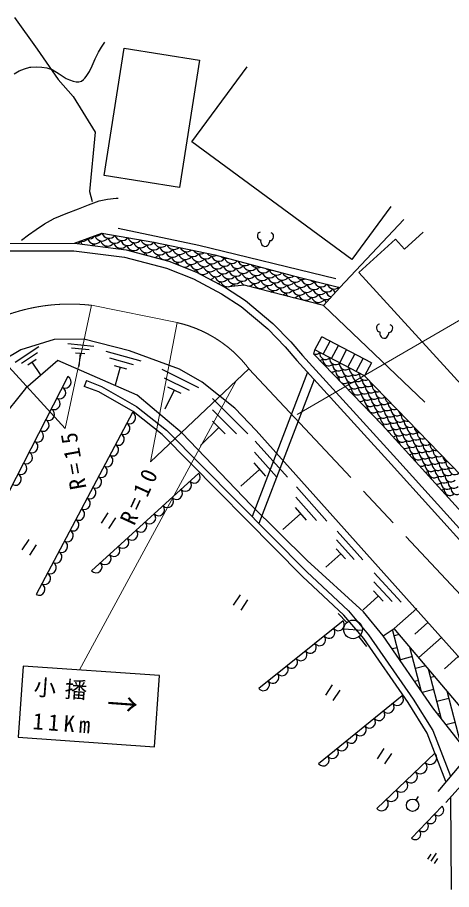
# Model space of a CAD drawing. Units: millimetres, scale not verified. Extents: x 40000 to 680000, y 20000 to 380000.
# Drawn here: x 119724 to 154658, y 265989 to 336265 of the extents above; entities that cross this region are included whole.
import ezdxf
from ezdxf.enums import TextEntityAlignment as Align

# ---------------------------------------------------------------- set-up
doc = ezdxf.new("R2010")
doc.units = ezdxf.units.MM
doc.header["$LTSCALE"] = 1000
doc.linetypes.add('CHAIN', pattern=[18.5, 12, -1.5, 3.5, -1.5])
doc.linetypes.add('USER1', pattern=[8, 6.295082, -0.786885, 0.131148, -0.786885])
for name, color, linetype, lineweight in [('M-BGD', 7, 'Continuous', 25), ('M-BMK', 2, 'CHAIN', 13), ('M-BMK-HTXT', 7, 'USER1', 13), ('M-STR-HTXT', 7, 'Continuous', 13), ('M-STR-STR3', 7, 'Continuous', 25), ('M-STR-STRC', 7, 'Continuous', 25)]:
    doc.layers.add(name, color=color, linetype=linetype, lineweight=lineweight)
doc.styles.add('ＭＳ ゴシック', font='')
doc.styles.get('ＭＳ ゴシック').set_extended_font_data('MS Gothic')

msp = doc.modelspace()

# ---------------------------------------------------------------- linework, layer by layer
at = {"layer": 'M-BGD'}
for p, q in [((119488, 336265), (121315, 333702)), ((126235, 333461), (126482, 333863)), ((126482, 333863), (126766, 334270)), ((121315, 333702), (122991, 331256)), ((125981, 332926), (126235, 333461)), ((126709, 323520), (128323, 333780)), ((128323, 333780), (134378, 332828)), ((125748, 332378), (125981, 332926)), ((134378, 332828), (132763, 322567)), ((119452, 331722), (119866, 331952)), ((119866, 331952), (120277, 332125)), ((120277, 332125), (120725, 332245)), ((120725, 332245), (120763, 332252)), ((120763, 332252), (120802, 332258)), ((120802, 332258), (121231, 332290)), ((121231, 332290), (121682, 332263)), ((121682, 332263), (122085, 332203)), ((122085, 332203), (122484, 332082)), ((122484, 332082), (122499, 332075)), ((122499, 332075), (122514, 332068)), ((122514, 332068), (123073, 331726)), ((123073, 331726), (123647, 331345)), ((125249, 331501), (125519, 331912)), ((125519, 331912), (125748, 332378)), ((133764, 326250), (138216, 332292)), ((122991, 331256), (124216, 329899)), ((123647, 331345), (123913, 331230)), ((123913, 331230), (124207, 331135)), ((124207, 331135), (124440, 331075)), ((124440, 331075), (124676, 331068)), ((124676, 331068), (124867, 331138)), ((124867, 331138), (125049, 331276)), ((125049, 331276), (125153, 331384)), ((125153, 331384), (125249, 331501)), ((124216, 329899), (125968, 327025)), ((125968, 327025), (125522, 322244)), ((146635, 316765), (133764, 326250)), ((132763, 322567), (126709, 323520)), ((125522, 322244), (125728, 321436)), ((124636, 320836), (125441, 321177)), ((125441, 321177), (126289, 321480)), ((126289, 321480), (126974, 321616)), ((126974, 321616), (127676, 321694)), ((127676, 321694), (127737, 321700)), ((127737, 321700), (127829, 321708)), ((122721, 320084), (123651, 320466)), ((123651, 320466), (124636, 320836)), ((149773, 321024), (146635, 316765)), ((121908, 319635), (122628, 320039)), ((122628, 320039), (122659, 320054)), ((122659, 320054), (122721, 320084)), ((145676, 314509), (150818, 319979)), ((120623, 318748), (121218, 319176)), ((121218, 319176), (121908, 319635)), ((120058, 318328), (120623, 318748)), ((139043, 318745), (139036, 318642)), ((139036, 318642), (139055, 318536)), ((139077, 318847), (139043, 318745)), ((139055, 318536), (139125, 318427)), ((139160, 318920), (139077, 318847)), ((139125, 318427), (139199, 318369)), ((139267, 318964), (139160, 318920)), ((139199, 318369), (139301, 318336)), ((140249, 318842), (140149, 318901)), ((140214, 318349), (140299, 318447)), ((140322, 318758), (140249, 318842)), ((140299, 318447), (140333, 318549)), ((140340, 318653), (140322, 318758)), ((140333, 318549), (140340, 318653)), ((150143, 318387), (147204, 315714)), ((150863, 317597), (150143, 318387)), ((152364, 318962), (150863, 317597)), ((116387, 318054), (124304, 318068)), ((124304, 318068), (128462, 317528)), ((139301, 318336), (139295, 318258)), ((139295, 318258), (139312, 318127)), ((139312, 318127), (139357, 318019)), ((139357, 318019), (139403, 317938)), ((139403, 317938), (139501, 317852)), ((139501, 317852), (139629, 317817)), ((139629, 317817), (139761, 317834)), ((139761, 317834), (139870, 317904)), ((139870, 317904), (139927, 317978)), ((139927, 317978), (139986, 318079)), ((139986, 318079), (140022, 318206)), ((140022, 318206), (140027, 318284)), ((140027, 318284), (140133, 318303)), ((140133, 318303), (140214, 318349)), ((116360, 317454), (124265, 317468)), ((124265, 317468), (128347, 316938)), ((128462, 317528), (131897, 316626)), ((128347, 316938), (131710, 316055)), ((131897, 316626), (134135, 315735)), ((131710, 316055), (133884, 315189)), ((134135, 315735), (136458, 314514)), ((147204, 315714), (160569, 301018)), ((133884, 315189), (136154, 313995)), ((136458, 314514), (138080, 313462)), ((136154, 313995), (137721, 312980)), ((138080, 313462), (140276, 311600)), ((137721, 312980), (139865, 311161)), ((140276, 311600), (141714, 310117)), ((148626, 311336), (148619, 311232)), ((148659, 311438), (148626, 311336)), ((148743, 311510), (148659, 311438)), ((148850, 311555), (148743, 311510)), ((149832, 311433), (149732, 311492)), ((149904, 311349), (149832, 311433)), ((149923, 311244), (149904, 311349)), ((139865, 311161), (141271, 309711)), ((148619, 311232), (148637, 311127)), ((148637, 311127), (148708, 311017)), ((148708, 311017), (148782, 310960)), ((148782, 310960), (148884, 310927)), ((148884, 310927), (148878, 310849)), ((148878, 310849), (148895, 310717)), ((148895, 310717), (148939, 310610)), ((149510, 310569), (149569, 310669)), ((149569, 310669), (149604, 310797)), ((149604, 310797), (149610, 310875)), ((149610, 310875), (149715, 310893)), ((149715, 310893), (149797, 310940)), ((149797, 310940), (149882, 311038)), ((149882, 311038), (149915, 311140)), ((149915, 311140), (149923, 311244)), ((122690, 310315), (119992, 309492)), ((125062, 310349), (122690, 310315)), ((123783, 309980), (125873, 309783)), ((128752, 309409), (125062, 310349)), ((141714, 310117), (142655, 309031)), ((143662, 309477), (144222, 310539)), ((148209, 308435), (144222, 310539)), ((144327, 309127), (144887, 310188)), ((148939, 310610), (148986, 310528)), ((148986, 310528), (149084, 310443)), ((149084, 310443), (149212, 310408)), ((149212, 310408), (149343, 310425)), ((149343, 310425), (149452, 310495)), ((149452, 310495), (149510, 310569)), ((119992, 309492), (118612, 308643)), ((119526, 308475), (121441, 309748)), ((121338, 309238), (120036, 308372)), ((125507, 309480), (124086, 309614)), ((124389, 309248), (125141, 309177)), ((126842, 309366), (129640, 308603)), ((132766, 307910), (128752, 309409)), ((141271, 309711), (142206, 308632)), ((144991, 308776), (145551, 309838)), ((145656, 308426), (146216, 309487)), ((122961, 308614), (120363, 306363)), ((120546, 308269), (121235, 308728)), ((129351, 305831), (122961, 308614)), ((124765, 309213), (124662, 308125)), ((129070, 308278), (127168, 308797)), ((142206, 308632), (149808, 300273)), ((142655, 309031), (150253, 300675)), ((146320, 308075), (146880, 309136)), ((146985, 307724), (147545, 308786)), ((120891, 308498), (121553, 307502)), ((127493, 308227), (128500, 307952)), ((127997, 308090), (127600, 306635)), ((131330, 307917), (134289, 306456)), ((134587, 306866), (132766, 307910)), ((148209, 308435), (147649, 307374)), ((133582, 306216), (131570, 307210)), ((143070, 307683), (138612, 296043)), ((125270, 307004), (125091, 306537)), ((126269, 306086), (125091, 306537)), ((125270, 307004), (126484, 306538)), ((126484, 306538), (129313, 304915)), ((131810, 306502), (132875, 305977)), ((137214, 304784), (134587, 306866)), ((143597, 307103), (139152, 295497)), ((120363, 306363), (118277, 303792)), ((129032, 304500), (126269, 306086)), ((132990, 302763), (129351, 305831)), ((132342, 306240), (131582, 304701)), ((135430, 305551), (138251, 302715)), ((131382, 302645), (129032, 304500)), ((129313, 304915), (131716, 303018)), ((137346, 302717), (135427, 304646)), ((138945, 302968), (137214, 304784)), ((135425, 303741), (136441, 302720)), ((131716, 303018), (143023, 291581)), ((135933, 303230), (134459, 301763)), ((158612, 280958), (138945, 302968)), ((142674, 291223), (131382, 302645)), ((138501, 296997), (132990, 302763)), ((138855, 302124), (141443, 299207)), ((140562, 299260), (138802, 301244)), ((138749, 300363), (139681, 299312)), ((149808, 300273), (162575, 286071)), ((150253, 300675), (163004, 286492)), ((139215, 299838), (137698, 298492)), ((142169, 298436), (144624, 295668)), ((143788, 295718), (142119, 297600)), ((143045, 292496), (138501, 296997)), ((142069, 296765), (142953, 295768)), ((126998, 296350), (126448, 295515)), ((127083, 295096), (127632, 295932)), ((142511, 296266), (141071, 294990)), ((145449, 294858), (147523, 292554)), ((120633, 294194), (120083, 293359)), ((120718, 292941), (121268, 293776)), ((146822, 292590), (145412, 294158)), ((145375, 293457), (146122, 292627)), ((147563, 288366), (143045, 292496)), ((145749, 293042), (144550, 291964)), ((146002, 288101), (142674, 291223)), ((143023, 291581), (146366, 288445)), ((148434, 291515), (150599, 289158)), ((149875, 289189), (148403, 290792)), ((137634, 289743), (137084, 288908)), ((148762, 289644), (147537, 288519)), ((148373, 290068), (149152, 289220)), ((137719, 288490), (138269, 289325)), ((146218, 287500), (145537, 288231)), ((146366, 288445), (147988, 286515)), ((149164, 286427), (147563, 288366)), ((151857, 288650), (150044, 287029)), ((147591, 286212), (146002, 288101)), ((152761, 287506), (151699, 286557)), ((145981, 287003), (147478, 286899)), ((147189, 286359), (147803, 285569)), ((151154, 281057), (147591, 286212)), ((147988, 286515), (151572, 281332)), ((153840, 286299), (152026, 284678)), ((155203, 284773), (154089, 283777)), ((145055, 282480), (144505, 281645)), ((145140, 281227), (145690, 282062)), ((151572, 281332), (153154, 278816)), ((152705, 278591), (151154, 281057)), ((154211, 274685), (152705, 278591)), ((153154, 278816), (154578, 275124)), ((149213, 277364), (148663, 276528)), ((149298, 276111), (149848, 276946)), ((156066, 276903), (153546, 273890)), ((155683, 274649), (154193, 272998)), ((151800, 273193), (151986, 273475)), ((154649, 265989), (154599, 273447)), ((152986, 268840), (152722, 268440)), ((153429, 268932), (152989, 268264)), ((153520, 268488), (153256, 268088))]:
    msp.add_line(p, q, dxfattribs=at)
for centre, radius in [((146730, 286951), 750), ((151528, 272780), 494)]:
    msp.add_circle(centre, radius, dxfattribs=at)
at = {"layer": 'M-BMK'}
for p, q in [((125672, 313069), (132577, 311672)), ((138351, 307949), (160565, 284177))]:
    msp.add_line(p, q, dxfattribs=at)
for centre, radius, start, end in [((123938, 298169), 15000, 83.36328, 120.57007), ((130374, 301918), 10000, 37.09302, 77.27417)]:
    msp.add_arc(centre, radius, start, end, dxfattribs=at)
at = {"layer": 'M-STR-HTXT'}
for p, q in [((123562, 303152), (125672, 313069)), ((142229, 304265), (157795, 313310)), ((132577, 311672), (130436, 300446)), ((116309, 311084), (123562, 303152)), ((130436, 300446), (138351, 307949)), ((124715, 283683), (137321, 306973))]:
    msp.add_line(p, q, dxfattribs=at)
at = {"layer": 'M-STR-STR3'}
for p, q in [((127818, 319284), (134331, 317921)), ((124304, 318068), (126525, 318883)), ((126525, 318883), (130704, 318162)), ((130704, 318162), (135601, 317125)), ((134331, 317921), (145350, 315232)), ((135601, 317125), (141828, 315465)), ((141828, 315465), (145676, 314509)), ((137967, 314685), (136495, 314521)), ((144354, 313059), (137967, 314685)), ((145676, 314509), (144354, 313059)), ((152519, 305263), (144354, 313059)), ((143586, 309118), (143662, 309477)), ((147649, 307374), (143662, 309477)), ((149071, 303447), (143586, 309118)), ((123787, 307323), (118431, 296875)), ((147649, 307374), (162389, 292157)), ((128972, 304434), (121225, 289757)), ((161570, 289661), (149071, 303447)), ((134310, 299553), (125694, 291672)), ((145924, 287631), (139140, 282192)), ((149164, 286427), (150044, 287029)), ((150579, 284363), (149908, 286936)), ((155343, 280746), (150044, 287029)), ((153147, 280620), (149164, 286427)), ((150445, 286553), (150036, 286447)), ((150288, 285479), (149886, 285374)), ((152247, 281932), (151309, 285529)), ((151509, 284764), (150541, 284511)), ((152588, 284012), (151761, 283796)), ((153860, 279713), (152805, 283755)), ((152013, 282828), (151690, 282744)), ((153303, 283165), (152981, 283081)), ((152291, 281868), (152266, 281861)), ((153233, 282113), (152291, 281868)), ((155407, 277742), (154301, 281981)), ((150672, 281607), (143953, 276129)), ((154453, 281398), (153486, 281146)), ((156066, 276903), (153147, 280620)), ((153738, 280178), (153536, 280125)), ((154958, 279463), (154209, 279267)), ((153321, 276985), (148637, 272513)), ((153892, 272711), (151424, 270137))]:
    msp.add_line(p, q, dxfattribs=at)
for centre, radius, start, end in [((124898, 318805), 601, 254.28174, 322.14014), ((125474, 319028), 601, 256.15625, 322.14014), ((125943, 318624), 601, 198.28467, 322.14014), ((126051, 319251), 601, 258.12695, 322.14014), ((126519, 318848), 601, 198.28467, 322.14014), ((127096, 319071), 601, 198.28467, 322.14014), ((127564, 318668), 601, 198.28467, 322.14014), ((128141, 318891), 601, 198.28467, 322.14014), ((129185, 318711), 601, 198.28467, 322.14014), ((124322, 318581), 601, 294.27979, 322.14014), ((125366, 318401), 601, 198.28467, 223.63037), ((125366, 318401), 601, 301.56934, 322.14014), ((126411, 318221), 601, 198.28467, 217.34619), ((126987, 318444), 601, 198.28467, 322.14014), ((126411, 318221), 601, 307.85352, 322.14014), ((127456, 318041), 601, 198.28467, 211.68359), ((128032, 318264), 601, 198.28467, 322.14014), ((127456, 318041), 601, 313.51611, 322.14014), ((128501, 317860), 601, 198.28467, 206.44434), ((128609, 318487), 601, 198.28467, 322.14014), ((129077, 318084), 601, 198.28467, 322.14014), ((129654, 318307), 601, 198.28467, 322.14014), ((130122, 317903), 601, 198.28467, 322.14014), ((130230, 318530), 601, 198.28467, 322.14014), ((130698, 318127), 601, 198.28467, 322.14014), ((131275, 318350), 601, 198.28467, 317.81348), ((131743, 317947), 601, 198.28467, 322.14014), ((132319, 318170), 601, 202.81152, 313.28662), ((133364, 317990), 601, 207.60156, 308.49609), ((128501, 317860), 601, 311.81299, 322.14014), ((129545, 317680), 601, 198.28467, 209.96191), ((129545, 317680), 601, 300.60449, 322.14014), ((130590, 317500), 601, 198.28467, 224.0166), ((131167, 317723), 601, 198.28467, 322.14014), ((130590, 317500), 601, 286.55029, 322.14014), ((131635, 317320), 601, 198.28467, 322.14014), ((132211, 317543), 601, 198.28467, 322.14014), ((132680, 317140), 601, 198.28467, 322.14014), ((132788, 317766), 601, 198.28467, 322.14014), ((133256, 317363), 601, 198.28467, 322.14014), ((133832, 317586), 601, 198.28467, 322.14014), ((134301, 317182), 601, 198.28467, 322.14014), ((134409, 317809), 601, 212.74951, 303.34814), ((134877, 317406), 601, 198.28467, 322.14014), ((135454, 317629), 601, 218.40479, 296.69873), ((135922, 317226), 601, 198.28467, 322.14014), ((136498, 317449), 601, 229.97461, 280.1709), ((132103, 316916), 601, 303.13428, 322.14014), ((133148, 316736), 601, 198.28467, 228.38477), ((133148, 316736), 601, 268.21631, 322.14014), ((133724, 316959), 601, 198.28467, 322.14014), ((134193, 316556), 601, 198.28467, 322.14014), ((134769, 316779), 601, 198.28467, 322.14014), ((135346, 317002), 601, 198.28467, 322.14014), ((135814, 316599), 601, 198.28467, 322.14014), ((136390, 316822), 601, 198.28467, 322.14014), ((136967, 317046), 601, 198.28467, 317.85742), ((137435, 316642), 601, 198.28467, 322.14014), ((138012, 316865), 601, 203.05566, 307.08984), ((138480, 316462), 601, 198.28467, 322.14014), ((139056, 316685), 601, 215.74316, 294.40283), ((133616, 316332), 601, 301.12207, 322.14014), ((134661, 316152), 601, 198.28467, 322.14014), ((135129, 315749), 601, 198.28467, 204.44873), ((135237, 316375), 601, 198.28467, 322.14014), ((135706, 315972), 601, 198.28467, 322.14014), ((136282, 316195), 601, 198.28467, 322.14014), ((136751, 315792), 601, 198.28467, 322.14014), ((136859, 316419), 601, 198.28467, 322.14014), ((137327, 316015), 601, 198.28467, 322.14014), ((137903, 316238), 601, 198.28467, 322.14014), ((138372, 315835), 601, 198.28467, 322.14014), ((138948, 316058), 601, 198.28467, 322.14014), ((139525, 316281), 601, 198.28467, 322.14014), ((139993, 315878), 601, 198.28467, 322.14014), ((140101, 316505), 601, 233.75781, 276.3877), ((140569, 316101), 601, 198.28467, 316.16846), ((141614, 315921), 601, 204.97217, 305.46338), ((135129, 315749), 601, 280.0708, 322.14014), ((136174, 315568), 601, 198.28467, 322.14014), ((135598, 315345), 601, 298.31689, 322.14014), ((136642, 315165), 601, 198.28467, 322.14014), ((137219, 315388), 601, 198.28467, 322.14014), ((137795, 315611), 601, 198.28467, 322.14014), ((138264, 315208), 601, 198.28467, 240.46533), ((138840, 315431), 601, 198.28467, 322.14014), ((138264, 315208), 601, 270.97217, 322.14014), ((139308, 315028), 601, 198.28467, 322.14014), ((139417, 315655), 601, 198.28467, 322.14014), ((139885, 315251), 601, 198.28467, 322.14014), ((140461, 315474), 601, 198.28467, 322.14014), ((140930, 315071), 601, 198.28467, 322.14014), ((141038, 315698), 601, 198.28467, 322.14014), ((141506, 315294), 601, 198.28467, 322.14014), ((142082, 315518), 601, 198.28467, 322.14014), ((142551, 315114), 601, 198.28467, 322.14014), ((142659, 315741), 601, 217.19678, 294.88232), ((143127, 315337), 601, 198.28467, 322.14014), ((143704, 315560), 601, 231.17139, 280.90771), ((144172, 315157), 601, 198.28467, 319.71387), ((136066, 314942), 601, 315.52051, 322.14014), ((137687, 314985), 601, 198.28467, 213.5542), ((138732, 314804), 601, 315.31396, 322.14014), ((139777, 314624), 601, 198.28467, 205.8374), ((140353, 314848), 601, 198.28467, 322.14014), ((139777, 314624), 601, 305.60059, 322.14014), ((140821, 314444), 601, 198.28467, 217.22021), ((141398, 314667), 601, 198.28467, 322.14014), ((141974, 314891), 601, 198.28467, 322.14014), ((142443, 314487), 601, 198.28467, 322.14014), ((143019, 314710), 601, 198.28467, 322.14014), ((143596, 314934), 601, 198.28467, 322.14014), ((144064, 314530), 601, 198.28467, 322.14014), ((144640, 314753), 601, 198.28467, 322.14014), ((145109, 314350), 601, 198.28467, 258.95557), ((145217, 314977), 601, 200.9209, 311.1582), ((145685, 314573), 601, 198.28467, 231.1543), ((140821, 314444), 601, 294.21777, 322.14014), ((141866, 314264), 601, 198.28467, 232.77344), ((141866, 314264), 601, 278.66455, 322.14014), ((142911, 314083), 601, 198.28467, 322.14014), ((143487, 314307), 601, 198.28467, 322.14014), ((143956, 313903), 601, 198.28467, 322.14014), ((144532, 314127), 601, 198.28467, 305.6748), ((145000, 313723), 601, 198.28467, 224.75049), ((143379, 313680), 601, 308.81543, 322.14014), ((144424, 313500), 601, 198.28467, 213.3418), ((143725, 309597), 471, 253.56494, 315.48633), ((144523, 309176), 471, 168.88086, 315.48633), ((143968, 309090), 471, 281.28857, 315.48633), ((144765, 308669), 471, 168.88086, 315.48633), ((145320, 308756), 471, 168.88086, 315.48633), ((144210, 308583), 471, 304.72266, 315.48633), ((145007, 308162), 471, 168.88086, 183.36523), ((145007, 308162), 471, 264.72461, 315.48633), ((145562, 308249), 471, 168.88086, 315.48633), ((145805, 307742), 471, 168.88086, 315.48633), ((146118, 308335), 471, 168.88086, 315.48633), ((146360, 307828), 471, 168.88086, 315.48633), ((146915, 307914), 471, 168.88086, 315.48633), ((123563, 306888), 489, 242.85968, 62.85965), ((145249, 307655), 471, 291.75586, 315.48633), ((146047, 307234), 471, 168.88086, 211.37793), ((146602, 307321), 471, 168.88086, 315.48633), ((147157, 307407), 471, 168.88086, 315.48633), ((147712, 307493), 471, 168.88086, 298.23926), ((123117, 306017), 489, 242.85968, 62.85965), ((146047, 307234), 471, 236.71191, 315.48633), ((146844, 306814), 471, 168.88086, 315.48633), ((147399, 306900), 471, 168.88086, 315.48633), ((147642, 306393), 471, 168.88086, 315.48633), ((147955, 306986), 471, 168.88086, 315.48633), ((148197, 306479), 471, 168.88086, 315.48633), ((148510, 307073), 471, 194.32764, 253.84912), ((148752, 306566), 471, 168.88086, 284.86816), ((146289, 306727), 471, 277.41992, 315.48633), ((147086, 306307), 471, 168.88086, 315.48633), ((146531, 306221), 471, 301.48291, 315.48633), ((147329, 305800), 471, 168.88086, 188.52148), ((147884, 305886), 471, 168.88086, 315.48633), ((148439, 305972), 471, 168.88086, 315.48633), ((148994, 306059), 471, 168.88086, 307.875), ((122671, 305147), 489, 242.85968, 62.85965), ((147329, 305800), 471, 259.56885, 315.48633), ((148126, 305379), 471, 168.88086, 315.48633), ((148681, 305465), 471, 168.88086, 315.48633), ((148923, 304958), 471, 168.88086, 315.48633), ((149236, 305552), 471, 168.88086, 315.48633), ((149479, 305045), 471, 168.88086, 315.48633), ((149792, 305638), 471, 178.77539, 269.40088), ((150034, 305131), 471, 168.88086, 295.22607), ((122224, 304276), 489, 242.85968, 62.85965), ((128744, 304002), 488, 242.17358, 62.17355), ((147571, 305293), 471, 288.27295, 315.48633), ((148368, 304872), 471, 168.88086, 315.48633), ((149166, 304451), 471, 168.88086, 315.48633), ((149721, 304538), 471, 168.88086, 315.48633), ((150276, 304624), 471, 168.88086, 315.48633), ((150831, 304710), 471, 200.76709, 247.40967), ((121778, 303405), 489, 242.85968, 62.85965), ((148610, 304365), 471, 273.3457, 315.48633), ((149408, 303944), 471, 168.88086, 315.48633), ((149963, 304031), 471, 168.88086, 315.48633), ((150205, 303524), 471, 168.88086, 315.48633), ((150518, 304117), 471, 168.88086, 315.48633), ((150760, 303610), 471, 168.88086, 315.48633), ((151073, 304203), 471, 168.88086, 281.51611), ((151316, 303696), 471, 168.88086, 304.97266), ((121332, 302535), 489, 242.85968, 62.85965), ((128289, 303139), 488, 242.17358, 62.17355), ((148852, 303858), 471, 298.17822, 315.48633), ((149650, 303437), 471, 168.88086, 195.96436), ((149650, 303437), 471, 248.43164, 315.48633), ((150447, 303017), 471, 168.88086, 315.48633), ((151002, 303103), 471, 168.88086, 315.48633), ((151558, 303189), 471, 168.88086, 315.48633), ((152113, 303275), 471, 182.97656, 265.2002), ((127833, 302276), 488, 242.17358, 62.17355), ((149892, 302930), 471, 278.51465, 315.48633), ((150689, 302509), 471, 168.88086, 315.48633), ((151245, 302596), 471, 168.88086, 315.48633), ((151800, 302682), 471, 168.88086, 315.48633), ((152042, 302175), 471, 168.88086, 315.48633), ((152355, 302768), 471, 168.88086, 292.15723), ((152597, 302261), 471, 168.88086, 314.45752), ((120885, 301664), 489, 242.85968, 62.85965), ((127377, 301412), 488, 242.17358, 62.17355), ((150134, 302423), 471, 299.94629, 315.48633), ((150932, 302003), 471, 168.88086, 192.30469), ((150932, 302003), 471, 252.09131, 315.48633), ((151487, 302089), 471, 168.88086, 315.48633), ((151729, 301582), 471, 168.88086, 315.48633), ((152284, 301668), 471, 168.88086, 315.48633), ((152839, 301754), 471, 168.88086, 315.48633), ((153153, 302348), 471, 209.66748, 238.50879), ((153395, 301841), 471, 170.14307, 278.03369), ((120439, 300793), 489, 242.85968, 62.85965), ((126921, 300549), 488, 242.17358, 62.17355), ((151174, 301496), 471, 280.55957, 315.48633), ((151971, 301075), 471, 168.88086, 315.48633), ((152526, 301161), 471, 168.88086, 315.48633), ((153082, 301247), 471, 168.88086, 315.48633), ((153324, 300740), 471, 168.88086, 315.48633), ((153637, 301334), 471, 168.88086, 302.04688), ((153879, 300827), 471, 168.88086, 315.48633), ((154434, 300913), 471, 187.56592, 260.61084), ((119993, 299923), 489, 242.85968, 62.85965), ((126466, 299686), 488, 242.17358, 62.17355), ((151416, 300989), 471, 301.70215, 315.48633), ((152213, 300568), 471, 168.88086, 189.0127), ((152213, 300568), 471, 255.38281, 315.48633), ((152769, 300654), 471, 168.88086, 315.48633), ((153011, 300147), 471, 168.88086, 315.48633), ((153566, 300233), 471, 168.88086, 315.48633), ((154121, 300320), 471, 168.88086, 315.48633), ((154677, 300406), 471, 168.88086, 289.021), ((119546, 299052), 489, 242.85968, 62.85965), ((133951, 299224), 487, 222.44592, 42.44589), ((152456, 300061), 471, 282.56055, 315.48633), ((153253, 299640), 471, 168.88086, 315.48633), ((153808, 299726), 471, 168.88086, 315.48633), ((154364, 299813), 471, 168.88086, 315.48633), ((154606, 299306), 471, 168.88086, 315.48633), ((154919, 299899), 471, 168.88086, 311.58105), ((126010, 298822), 488, 242.17358, 62.17355), ((133233, 298568), 486, 222.44592, 42.44589), ((152698, 299554), 471, 303.44824, 315.48633), ((153495, 299133), 471, 168.88086, 185.98828), ((153495, 299133), 471, 258.40771, 315.48633), ((154051, 299219), 471, 168.88086, 315.48633), ((154293, 298712), 471, 168.88086, 315.48633), ((154848, 298799), 471, 168.88086, 315.48633), ((125554, 297959), 488, 242.17358, 62.17355), ((132515, 297911), 487, 222.44592, 42.44589), ((153737, 298626), 471, 284.52246, 315.48633), ((154535, 298205), 471, 168.88086, 315.48633), ((155090, 298292), 471, 168.88086, 315.48633), ((125099, 297096), 488, 242.17358, 62.17355), ((131797, 297254), 486, 222.44592, 42.44589), ((153980, 298119), 471, 305.18652, 315.48633), ((154777, 297698), 471, 168.88086, 183.16797), ((124643, 296232), 488, 242.17358, 62.17355), ((131079, 296597), 487, 222.44592, 42.44589), ((130361, 295941), 486, 222.44592, 42.44589), ((124187, 295369), 488, 242.17358, 62.17355), ((129643, 295284), 487, 222.44592, 42.44589), ((123732, 294505), 488, 242.17358, 62.17355), ((128925, 294627), 487, 222.44592, 42.44589), ((123276, 293642), 488, 242.17358, 62.17355), ((128207, 293971), 486, 222.44592, 42.44589), ((122820, 292779), 488, 242.17358, 62.17355), ((127489, 293314), 487, 222.44592, 42.44589), ((126771, 292657), 486, 222.44592, 42.44589), ((122364, 291915), 488, 242.17358, 62.17355), ((126053, 292000), 487, 222.44592, 42.44589), ((121909, 291052), 488, 242.17358, 62.17355), ((121453, 290189), 488, 242.17358, 62.17355), ((145547, 287329), 483, 218.72046, 38.72046), ((144793, 286725), 483, 218.72046, 38.72046), ((144039, 286120), 483, 218.72046, 38.72046), ((143285, 285516), 483, 218.72046, 38.72046), ((142532, 284912), 483, 218.72046, 38.72046), ((141024, 283703), 483, 218.72046, 38.72046), ((141778, 284307), 483, 218.72046, 38.72046), ((140270, 283099), 483, 218.72046, 38.72046), ((139517, 282494), 483, 218.72046, 38.72046), ((150299, 281303), 482, 219.18738, 39.18735), ((149553, 280694), 482, 219.18738, 39.18735), ((148059, 279477), 482, 219.18738, 39.18735), ((148806, 280085), 482, 219.18738, 39.18735), ((147313, 278868), 482, 219.18738, 39.18735), ((146566, 278260), 482, 219.18738, 39.18735), ((145820, 277651), 482, 219.18738, 39.18735), ((145073, 277042), 482, 219.18738, 39.18735), ((152931, 276612), 540, 223.66943, 43.66946), ((144327, 276434), 482, 219.18738, 39.18735), ((152150, 275867), 540, 223.66943, 43.66946), ((151369, 275121), 540, 223.66943, 43.66946), ((150589, 274376), 540, 223.66943, 43.66946), ((149808, 273631), 540, 223.66943, 43.66946), ((149027, 272885), 540, 223.66943, 43.66946), ((153584, 272389), 446, 226.20428, 46.20432), ((152967, 271745), 446, 226.20428, 46.20432), ((152350, 271102), 446, 226.20428, 46.20432), ((151733, 270458), 446, 226.20428, 46.20432)]:
    msp.add_arc(centre, radius, start, end, dxfattribs=at)
at = {"layer": 'M-STR-STRC'}
for p, q in [((120174, 284001), (119774, 278270)), ((131145, 283234), (120174, 284001)), ((130744, 277503), (131145, 283234)), ((119774, 278270), (130744, 277503))]:
    msp.add_line(p, q, dxfattribs=at)

# ---------------------------------------------------------------- texts
at = {"layer": 'M-BMK-HTXT', "style": 'ＭＳ ゴシック'}
msp.add_text('→', height=1833, rotation=355.8, dxfattribs=at).set_placement((126834, 279547), align=Align.BOTTOM_LEFT)
at = {"layer": 'M-BMK-HTXT', "char_height": 1320, "attachment_point": 7, "rotation": 355.8, "style": 'ＭＳ ゴシック'}
for s, insert in [('\\T1.39;小播', (120984, 281535)), ('\\T1.39;11Km', (120904, 278917))]:
    msp.add_mtext(s, dxfattribs=dict(at, insert=insert))
at = {"layer": 'M-STR-HTXT', "char_height": 1320, "attachment_point": 7, "style": 'ＭＳ ゴシック'}
for s, insert, rotation in [('\\T1.39;R=15', (125303, 298348), 100.1), ('\\T1.39;R=10', (129140, 295246), 65.4)]:
    msp.add_mtext(s, dxfattribs=dict(at, insert=insert, rotation=rotation))

doc.saveas('drawing.dxf')
